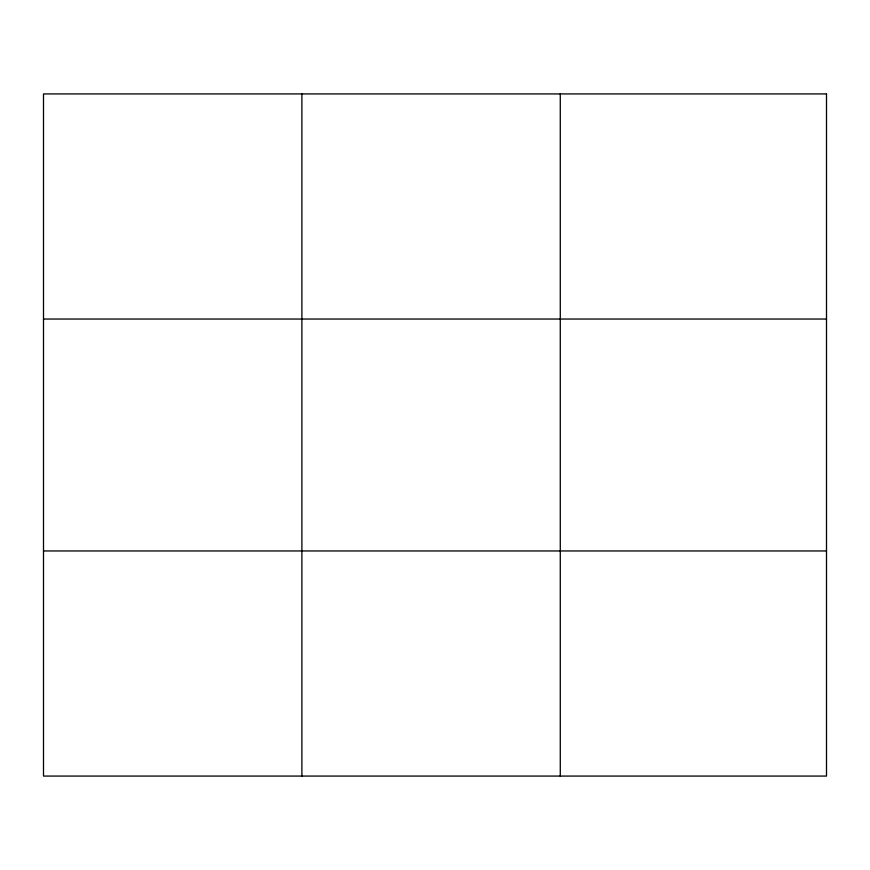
<?xml version="1.0" encoding="UTF-8"?>
<svg xmlns="http://www.w3.org/2000/svg" width="870" height="870" viewBox="0 0 870 870"><rect width="100%" height="100%" fill="white"/><g stroke="black" fill="none" stroke-linecap="round" stroke-linejoin="round"><path stroke-width="1.3" d="M301.89 93.927L301.89 776.073M560.28 93.927L560.28 776.073M43.5 319.04L826.5 319.04M43.5 550.96L826.5 550.96M826.5 93.927L826.5 776.073L43.5 776.073L43.5 93.927L826.5 93.927"/></g></svg>
